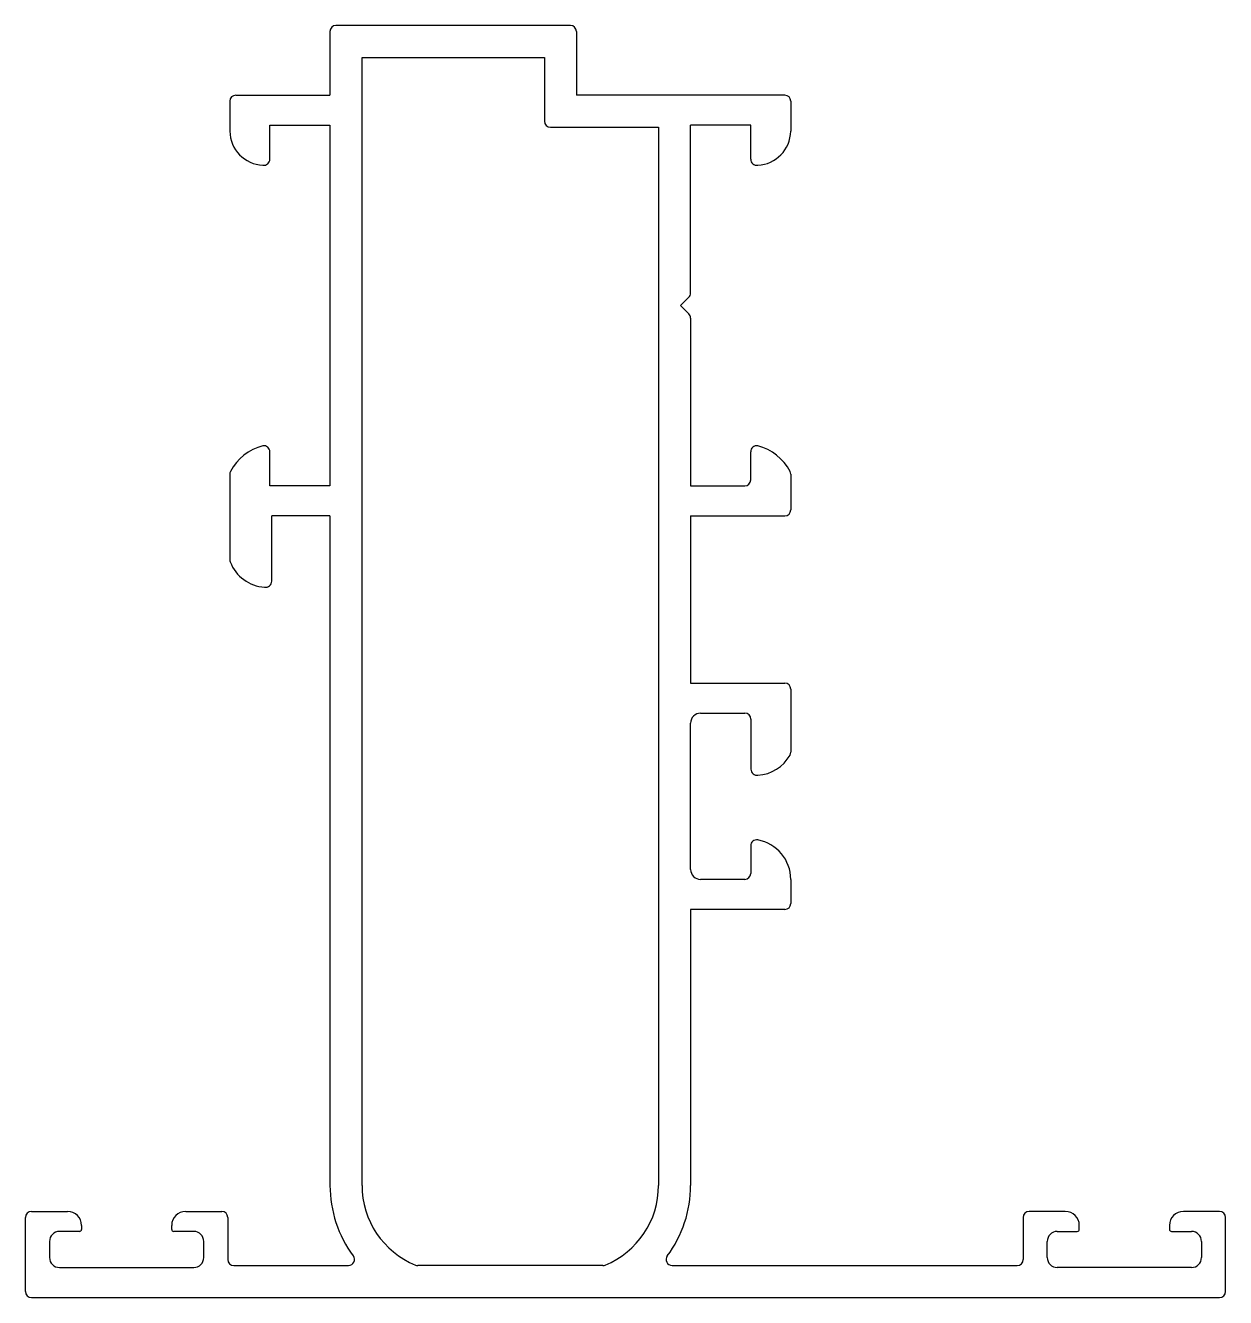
# Model space of a CAD drawing. Extents: x 2249 to 2308.9, y 1207.9 to 1271.4.
import ezdxf

# ---------------------------------------------------------------- set-up
doc = ezdxf.new("R2010")
doc.units = 0
doc.layers.get('0').update_dxf_attribs({"linetype": 'CONTINUOUS'})

msp = doc.modelspace()

# ---------------------------------------------------------------- linework, layer by layer
at = {"color": 0}
for p, q in [((2264.203, 1271.149), (2264.203, 1267.965)), ((2276.203, 1271.449), (2264.503, 1271.449)), ((2276.503, 1271.149), (2276.503, 1267.965)), ((2265.803, 1269.849), (2274.903, 1269.849)), ((2265.803, 1213.539), (2265.803, 1269.849)), ((2274.903, 1269.849), (2274.903, 1266.665)), ((2259.503, 1267.965), (2264.203, 1267.965)), ((2286.903, 1267.965), (2276.503, 1267.965)), ((2259.203, 1267.665), (2259.203, 1266.165)), ((2287.203, 1267.665), (2287.203, 1266.165)), ((2261.203, 1266.465), (2264.203, 1266.465)), ((2261.203, 1264.765), (2261.203, 1266.465)), ((2264.203, 1266.465), (2264.203, 1248.465)), ((2285.203, 1266.465), (2282.203, 1266.465)), ((2282.203, 1258.089), (2282.203, 1266.465)), ((2285.203, 1264.765), (2285.203, 1266.465)), ((2275.203, 1266.365), (2280.603, 1266.365)), ((2280.603, 1266.365), (2280.603, 1213.539)), ((2282.116, 1257.877), (2281.703, 1257.465)), ((2281.703, 1257.465), (2282.116, 1257.053)), ((2282.203, 1256.841), (2282.203, 1248.465)), ((2261.203, 1248.465), (2261.203, 1250.164)), ((2285.203, 1248.765), (2285.203, 1250.164)), ((2259.203, 1249.04), (2259.203, 1244.77)), ((2287.203, 1249.04), (2287.203, 1247.265)), ((2264.203, 1248.465), (2261.203, 1248.465)), ((2282.203, 1248.465), (2284.903, 1248.465)), ((2264.203, 1246.965), (2261.295, 1246.965)), ((2261.295, 1243.702), (2261.295, 1246.965)), ((2264.203, 1246.965), (2264.203, 1213.539)), ((2282.203, 1246.965), (2282.203, 1238.616)), ((2282.203, 1246.965), (2286.903, 1246.965)), ((2282.203, 1238.616), (2286.903, 1238.616)), ((2287.203, 1238.316), (2287.203, 1235.168)), ((2282.203, 1229.316), (2282.203, 1236.616)), ((2282.703, 1237.116), (2284.912, 1237.116)), ((2285.212, 1236.816), (2285.212, 1234.314)), ((2285.203, 1230.49), (2285.203, 1229.116)), ((2284.903, 1228.816), (2282.703, 1228.816)), ((2287.203, 1228.816), (2287.203, 1227.616)), ((2282.203, 1227.316), (2282.203, 1213.539)), ((2286.903, 1227.316), (2282.203, 1227.316)), ((2249.003, 1208.239), (2249.003, 1211.939)), ((2249.303, 1212.239), (2251.103, 1212.239)), ((2257.003, 1212.239), (2258.803, 1212.239)), ((2259.103, 1211.939), (2259.103, 1209.839)), ((2298.803, 1211.939), (2298.803, 1209.839)), ((2300.903, 1212.239), (2299.103, 1212.239)), ((2308.603, 1212.239), (2306.803, 1212.239)), ((2308.903, 1208.239), (2308.903, 1211.939)), ((2251.703, 1211.239), (2250.703, 1211.239)), ((2251.803, 1211.539), (2251.803, 1211.339)), ((2256.303, 1211.339), (2256.303, 1211.539)), ((2257.403, 1211.239), (2256.403, 1211.239)), ((2300.503, 1211.239), (2301.503, 1211.239)), ((2301.603, 1211.339), (2301.603, 1211.539)), ((2306.103, 1211.539), (2306.103, 1211.339)), ((2306.203, 1211.239), (2307.203, 1211.239)), ((2250.203, 1210.739), (2250.203, 1209.939)), ((2257.903, 1209.939), (2257.903, 1210.739)), ((2300.003, 1209.939), (2300.003, 1210.739)), ((2307.703, 1210.739), (2307.703, 1209.939)), ((2250.703, 1209.439), (2257.403, 1209.439)), ((2259.403, 1209.539), (2265.129, 1209.539)), ((2277.823, 1209.539), (2268.584, 1209.539)), ((2281.278, 1209.539), (2298.503, 1209.539)), ((2307.203, 1209.439), (2300.503, 1209.439)), ((2249.303, 1207.939), (2308.603, 1207.939))]:
    msp.add_line(p, q, dxfattribs=at)
for centre, radius, start, end in [((2264.503, 1271.149), 0.3, 90, 180), ((2276.203, 1271.149), 0.3, 0, 90), ((2259.503, 1267.665), 0.3, 90, 180), ((2286.903, 1267.665), 0.3, 0, 90), ((2275.203, 1266.665), 0.3, 180, 270), ((2260.935, 1266.199), 1.731, 181.1281, 267.21836), ((2285.472, 1266.199), 1.731, 272.78164, 358.8719), ((2260.903, 1264.765), 0.3, 259.83575, 0), ((2285.503, 1264.765), 0.3, 180, 280.16425), ((2281.903, 1258.089), 0.3, 315, 0), ((2281.903, 1256.841), 0.3, 0, 45), ((2261.488, 1248.001), 2.54, 104.53453, 152.35163), ((2260.905, 1250.167), 0.298, 359.57284, 100.59141), ((2285.502, 1250.167), 0.298, 79.40859, 180.42716), ((2284.919, 1248.001), 2.54, 27.64837, 75.46547), ((2259.503, 1249.04), 0.3, 152.35163, 180), ((2284.903, 1248.765), 0.3, 270, 0), ((2286.903, 1249.04), 0.3, 0, 27.64837), ((2286.903, 1247.265), 0.3, 270, 0), ((2259.503, 1244.77), 0.3, 180, 200.82042), ((2261.051, 1245.359), 1.955, 200.82042, 266.82923), ((2260.996, 1243.702), 0.3, 259.82391, 0.01184), ((2286.903, 1238.316), 0.3, 0, 90), ((2282.703, 1236.616), 0.5, 90, 180), ((2284.912, 1236.816), 0.3, 0, 90), ((2285.456, 1235.971), 1.955, 273.17077, 330.96061), ((2286.903, 1235.168), 0.3, 330.96061, 0), ((2285.511, 1234.314), 0.3, 179.98816, 280.17609), ((2285.503, 1230.49), 0.3, 79.83575, 180), ((2285.203, 1228.816), 2, 0, 79.83575), ((2282.703, 1229.316), 0.5, 180, 270), ((2284.903, 1229.116), 0.3, 270, 0), ((2286.903, 1227.616), 0.3, 270, 0), ((2270.103, 1213.539), 5.9, 180, 216.63921), ((2270.103, 1213.539), 4.3, 180, 247.66835), ((2276.303, 1213.539), 4.3, 292.33165, 0), ((2276.303, 1213.539), 5.9, 323.36079, 0), ((2249.303, 1211.939), 0.3, 90, 180), ((2251.103, 1211.539), 0.7, 0, 90), ((2257.003, 1211.539), 0.7, 90, 180), ((2258.803, 1211.939), 0.3, 0, 90), ((2299.103, 1211.939), 0.3, 90, 180), ((2300.903, 1211.539), 0.7, 0, 90), ((2306.803, 1211.539), 0.7, 90, 180), ((2308.603, 1211.939), 0.3, 0, 90), ((2250.703, 1210.739), 0.5, 90, 180), ((2251.703, 1211.339), 0.1, 270, 360), ((2256.403, 1211.339), 0.1, 180, 270), ((2257.403, 1210.739), 0.5, 360, 90), ((2300.503, 1210.739), 0.5, 90, 180), ((2301.503, 1211.339), 0.1, 270, 0), ((2306.203, 1211.339), 0.1, 180, 270), ((2307.203, 1210.739), 0.5, 0, 90), ((2250.703, 1209.939), 0.5, 180, 270), ((2257.403, 1209.939), 0.5, 270, 0), ((2265.129, 1209.839), 0.3, 270, 36.63921), ((2281.278, 1209.839), 0.3, 143.36079, 270), ((2300.503, 1209.939), 0.5, 180, 270), ((2307.203, 1209.939), 0.5, 270, 0), ((2259.403, 1209.839), 0.3, 180, 270), ((2268.584, 1209.839), 0.3, 247.66835, 270), ((2277.823, 1209.839), 0.3, 270, 292.33165), ((2298.503, 1209.839), 0.3, 270, 360), ((2249.303, 1208.239), 0.3, 180, 270), ((2308.603, 1208.239), 0.3, 270, 0)]:
    msp.add_arc(centre, radius, start, end, dxfattribs=at)

doc.saveas('drawing.dxf')
